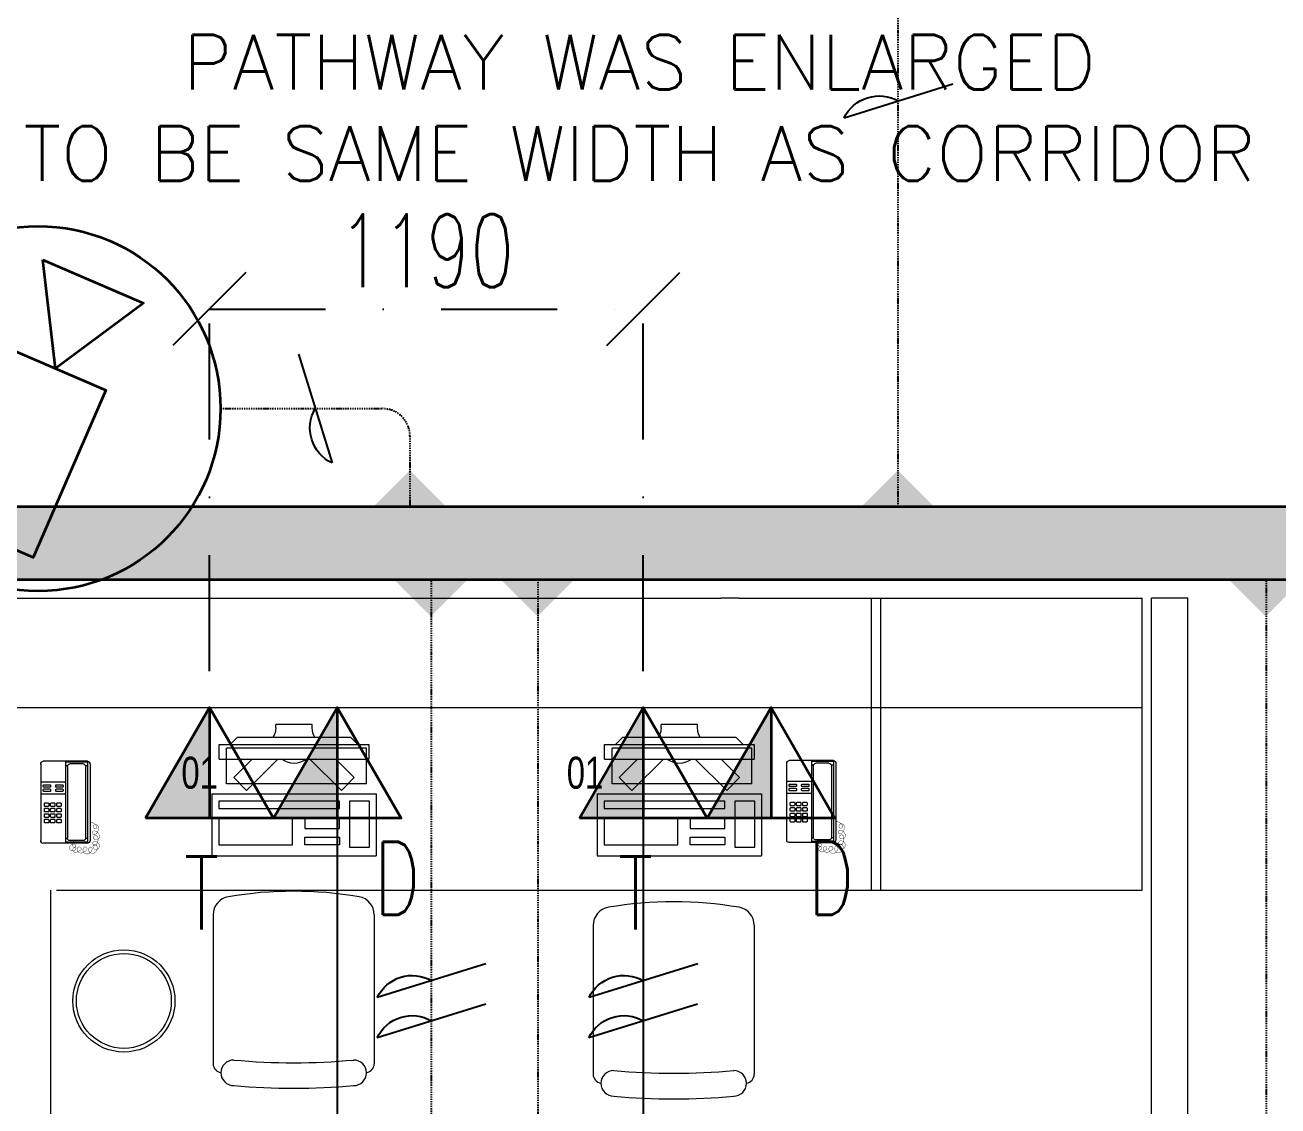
# Model space of a CAD drawing. Header units: inches. Extents: x -12418 to 57169, y -29325 to 19878.
# Drawn here: x 6012 to 9445, y -4139 to -1177 of the extents above; entities that cross this region are included whole.
import ezdxf

# ---------------------------------------------------------------- set-up
doc = ezdxf.new("R2010")
doc.units = ezdxf.units.IN
doc.header["$LTSCALE"] = 25
doc.header["$MEASUREMENT"] = 0
doc.linetypes.add('DASHDOT', pattern=[25.4, 12.7, -6.35, 0, -6.35])
doc.linetypes.add('HIDDEN', pattern=[9.525, 6.35, -3.175])
doc.layers.get('0').update_dxf_attribs({"color": 8})
doc.layers.get('Defpoints').update_dxf_attribs({"color": 8})
doc.layers.add('0 @ 50', color=8, linetype='Continuous')
doc.layers.add('T-WIRE', color=140, linetype='Continuous')
for name, color, linetype, lineweight in [('00-Ground Floor$0$72_EGR_BASE_TEXT', 252, 'Continuous', 5), ('00-Ground Floor$0$72_EGR_EQP_TAG', 142, 'Continuous', 5), ('00-Ground Floor$0$LOADING', 253, 'Continuous', 5), ('00-Ground Floor$0$Walls', 251, 'Continuous', 5), ('E-LITE-CLNG-CNDT', 6, 'DASHDOT', 35), ('T-CABL-TRAY', 60, 'Continuous', 35), ('T-DATA-CLNG-COND', 51, 'DASHDOT', 25), ('T-DATA-CLNG-COND @ 100', 51, 'DASHDOT', 25), ('T-DATA-DEVC-TYPE', 2, 'Continuous', 25), ('T-DATA-DIM', 251, 'DASHDOT', 25), ('T-DATA-DIM @ 100', 251, 'DASHDOT', 25), ('T-DATA-FLOR-COND', 40, 'HIDDEN', 25), ('T-DATA-WALL @ 100', 33, 'Continuous', 35), ('T-SERT-CLNG @ 100', 60, 'Continuous', 35)]:
    doc.layers.add(name, color=color, linetype=linetype, lineweight=lineweight)
doc.styles.add('00-Ground Floor$0$SIMPLEX', font='SIMPLEX.shx', dxfattribs={"height": 150})
doc.styles.add('00-Ground Floor$0$X3G_ENTITY_257CFD', font='swisscl.ttf', dxfattribs={"height": 200})
doc.styles.add('DC_Simplex', font='SIMPLEX.shx', dxfattribs={"width": 0.7})
doc.dimstyles.new('DevCad-MM', dxfattribs={"dimscale": 0.01, "dimtxt": 2, "dimasz": 2, "dimexe": 1, "dimexo": 1, "dimgap": 0.6, "dimtad": 1, "dimdec": 0, "dimrnd": 10, "dimzin": 1, "dimdsep": 46, "dimtxsty": 'DC_Simplex', "dimblk1": 'OBLIQUE', "dimblk2": 'OBLIQUE', "dimsah": 1, "dimcen": 3, "dimclrd": 256, "dimclre": 256, "dimclrt": 45, "dimadec": 0, "dimazin": 0, "dimtfac": 1, "dimtdec": 0, "dimtix": 1, "dimtmove": 2, "dimatfit": 2, "dimldrblk": 'OBLIQUE', "dimfxl": 1, "dimtolj": 1, "dimtzin": 0, "dimarcsym": 0})

# ---------------------------------------------------------------- blocks, each defined once
blk = doc.blocks.new('00-Ground Floor$0$DM20079-P')
at = {"color": 0}
for p, q in [((-0.0686, 0.217), (-0.0686, 0.008)), ((-0.0616, 0.225), (0.0594, 0.225)), ((-0.0616, 0.225), (-0.0616, 0)), ((-0.0616, 0.222), (-0.0016, 0.222)), ((-0.0616, 0.212), (-0.0565, 0.212)), ((-0.0566, 0.2105), (-0.0566, 0.0145)), ((-0.0496, 0.2175), (-0.0136, 0.2175)), ((-0.0068, 0.212), (-0.0016, 0.212)), ((-0.0066, 0.2105), (-0.0066, 0.0145)), ((-0.0016, 0.225), (-0.0016, 0)), ((0.0664, 0.217), (0.0664, 0.008)), ((-0.0016, 0.1675), (0.0664, 0.1675)), ((-0.0016, 0.135), (0.0664, 0.135)), ((-0.0616, 0.013), (-0.0565, 0.013)), ((-0.0616, 0.003), (-0.0016, 0.003)), ((-0.0594, 0), (0.0594, 0)), ((-0.0496, 0.0075), (-0.0136, 0.0075)), ((-0.0068, 0.013), (-0.0016, 0.013))]:
    blk.add_line(p, q, dxfattribs=at)
for points in [[(0.0074, 0.1605, 0.414214), (0.0054, 0.1585), (0.0054, 0.1555, 0.414214), (0.0074, 0.1535), (0.0234, 0.1535, 0.414214), (0.0254, 0.1555), (0.0254, 0.1585, 0.414214), (0.0234, 0.1605)], [(0.0234, 0.142, 0.414214), (0.0254, 0.144), (0.0254, 0.147, 0.414214), (0.0234, 0.149), (0.0074, 0.149, 0.414214), (0.0054, 0.147), (0.0054, 0.144, 0.414214), (0.0074, 0.142)], [(0.0574, 0.1535, 0.414214), (0.0594, 0.1555), (0.0594, 0.1585, 0.414214), (0.0574, 0.1605), (0.0414, 0.1605, 0.414214), (0.0394, 0.1585), (0.0394, 0.1555, 0.414214), (0.0414, 0.1535)], [(0.0574, 0.142, 0.414214), (0.0594, 0.144), (0.0594, 0.147, 0.414214), (0.0574, 0.149), (0.0414, 0.149, 0.414214), (0.0394, 0.147), (0.0394, 0.144, 0.414214), (0.0414, 0.142)], [(0.0104, 0.103, 0.414214), (0.0124, 0.101), (0.0204, 0.101, 0.414214), (0.0224, 0.103), (0.0224, 0.109, 0.414214), (0.0204, 0.111), (0.0124, 0.111, 0.414214), (0.0104, 0.109)], [(0.0274, 0.103, 0.414214), (0.0294, 0.101), (0.0374, 0.101, 0.414214), (0.0394, 0.103), (0.0394, 0.109, 0.414214), (0.0374, 0.111), (0.0294, 0.111, 0.414214), (0.0274, 0.109)], [(0.0444, 0.103, 0.414214), (0.0464, 0.101), (0.0544, 0.101, 0.414214), (0.0564, 0.103), (0.0564, 0.109, 0.414214), (0.0544, 0.111), (0.0464, 0.111, 0.414214), (0.0444, 0.109)], [(0.0104, 0.088, 0.414214), (0.0124, 0.086), (0.0204, 0.086, 0.414214), (0.0224, 0.088), (0.0224, 0.094, 0.414214), (0.0204, 0.096), (0.0124, 0.096, 0.414214), (0.0104, 0.094)], [(0.0104, 0.073, 0.414214), (0.0124, 0.071), (0.0204, 0.071, 0.414214), (0.0224, 0.073), (0.0224, 0.079, 0.414214), (0.0204, 0.081), (0.0124, 0.081, 0.414214), (0.0104, 0.079)], [(0.0274, 0.088, 0.414214), (0.0294, 0.086), (0.0374, 0.086, 0.414214), (0.0394, 0.088), (0.0394, 0.094, 0.414214), (0.0374, 0.096), (0.0294, 0.096, 0.414214), (0.0274, 0.094)], [(0.0274, 0.073, 0.414214), (0.0294, 0.071), (0.0374, 0.071, 0.414214), (0.0394, 0.073), (0.0394, 0.079, 0.414214), (0.0374, 0.081), (0.0294, 0.081, 0.414214), (0.0274, 0.079)], [(0.0444, 0.088, 0.414214), (0.0464, 0.086), (0.0544, 0.086, 0.414214), (0.0564, 0.088), (0.0564, 0.094, 0.414214), (0.0544, 0.096), (0.0464, 0.096, 0.414214), (0.0444, 0.094)], [(0.0444, 0.073, 0.414214), (0.0464, 0.071), (0.0544, 0.071, 0.414214), (0.0564, 0.073), (0.0564, 0.079, 0.414214), (0.0544, 0.081), (0.0464, 0.081, 0.414214), (0.0444, 0.079)], [(0.0104, 0.058, 0.414214), (0.0124, 0.056), (0.0204, 0.056, 0.414214), (0.0224, 0.058), (0.0224, 0.064, 0.414214), (0.0204, 0.066), (0.0124, 0.066, 0.414214), (0.0104, 0.064)], [(0.0274, 0.058, 0.414214), (0.0294, 0.056), (0.0374, 0.056, 0.414214), (0.0394, 0.058), (0.0394, 0.064, 0.414214), (0.0374, 0.066), (0.0294, 0.066, 0.414214), (0.0274, 0.064)], [(0.0444, 0.058, 0.414214), (0.0464, 0.056), (0.0544, 0.056, 0.414214), (0.0564, 0.058), (0.0564, 0.064, 0.414214), (0.0544, 0.066), (0.0464, 0.066, 0.414214), (0.0444, 0.064)]]:
    blk.add_lwpolyline(points, format="xyb", close=True, dxfattribs=at)
at = {"color": 0, "const_width": 0.001}
blk.add_lwpolyline([(-0.0686, 0.059, 0.184574), (-0.0861, 0.0478, 1.44364), (-0.0769, 0.0452, 0.837915), (-0.0907, 0.0465, 0.30536), (-0.0835, 0.0248, 1.584726), (-0.0815, 0.034, 0.253153), (-0.094, 0.0228, 0.874198), (-0.0776, 0.0142, 0.915253), (-0.0897, 0.0168, 0.223821), (-0.0874, -0.0011, 1.703343), (-0.0796, 0.005, 0.588962), (-0.0934, -0.0114, 0.717795), (-0.0769, -0.0108, 0.983104), (-0.0875, -0.0075, 0.326362), (-0.0815, -0.0259, 0.758716), (-0.0657, -0.0134, 0.906186), (-0.0743, -0.016, 0.189488), (-0.067, -0.0272, 0.7948), (-0.0506, -0.0127, 1.223996), (-0.0585, -0.0193, 0.072149), (-0.0473, -0.0259, 0.645886), (-0.0341, -0.0134, 1.366917), (-0.042, -0.0193, 0.078415), (-0.0315, -0.0246, 0.723006), (-0.0229, -0.0127, 1.105484), (-0.0289, -0.018, 0.327892), (-0.017, -0.0193, 0.446638), (-0.0144, -0.0068, 0.327263), (-0.0269, -0.0029, 1.240441), (-0.0229, -0.0094, 0.611307), (-0.0278, 0.0075)], format="xyb", dxfattribs=at)
at = {"color": 0}
for centre, radius, start, end in [((-0.0605, 0.217), 0.00813, 97.9633, 179.6649), ((-0.0496, 0.2105), 0.007, 90, 180), ((-0.0136, 0.2105), 0.007, 0, 90), ((0.0582, 0.217), 0.00813, 0.3351, 82.0367), ((-0.0605, 0.008), 0.00813, 180.3351, 277.9633), ((-0.0496, 0.0145), 0.007, 180, 270), ((-0.0136, 0.0145), 0.007, 270, 0), ((0.0582, 0.008), 0.00813, 277.9633, 359.6649)]:
    blk.add_arc(centre, radius, start, end, dxfattribs=at)
blk = doc.blocks.new('00-Ground Floor$0$GF21021-P')
for p, q in [((-0.2207, 0.4756), (-0.2207, 0.0675)), ((0.2205, 0.4756), (0.2205, 0.0675))]:
    blk.add_line(p, q)
for centre, radius, start, end in [((-0.1707, 0.4756), 0.05, 99.6329, 180), ((-0.0001, -0.5295), 1.0695, 80.3671, 99.6329), ((0.1705, 0.4756), 0.05, 0, 80.3671), ((-0.1643, 0.0425), 0.0351, 90, 270), ((0, 1.8467), 1.7767, 264.6946, 275.3053), ((0.1641, 0.0425), 0.0351, 270, 90), ((-0.1957, 0.0675), 0.025, 180, 261.4721), ((0.1955, 0.0675), 0.025, 278.5279, 0), ((0, 1.8314), 1.8314, 264.8532, 275.147)]:
    blk.add_arc(centre, radius, start, end)
blk = doc.blocks.new('00-Ground Floor$0$ITCWLS1-P')
at = {"layer": '00-Ground Floor$0$LOADING'}
for p, q in [((-0.17, 0.45), (-0.17, 0)), ((-0.17, 0.45), (0, 0.45)), ((0, 0.45), (0, 0)), ((-0.2651, 0.43, 0), (-0.3051, 0.43, 0)), ((-0.3051, 0.43, 0), (-0.3051, 0.02, 0)), ((-0.2651, 0.43, 0), (-0.2651, 0.02, 0)), ((-0.1496, 0.4305), (-0.1291, 0.4305)), ((-0.1291, 0.4305), (-0.1291, 0.4089)), ((-0.3251, 0.38, 0), (-0.3051, 0.4, 0)), ((-0.3251, 0.38, 0), (-0.3251, 0.07, 0)), ((-0.197, 0.4094), (-0.295, 0.4094)), ((-0.295, 0.0264), (-0.295, 0.4094)), ((-0.197, 0.0264), (-0.197, 0.4094)), ((-0.3503, 0.275), (-0.3596, 0.275)), ((-0.3596, 0.175), (-0.3596, 0.275)), ((-0.3503, 0.175), (-0.3596, 0.175)), ((-0.3251, 0.07, 0), (-0.3051, 0.05, 0)), ((-0.3051, 0.02, 0), (-0.2651, 0.02, 0)), ((-0.197, 0.0264), (-0.295, 0.0264)), ((-0.17, 0), (0, 0))]:
    blk.add_line(p, q, dxfattribs=at)
at = {"layer": '00-Ground Floor$0$LOADING', "extrusion": (2.48281e-10, 3.18408e-10, -1)}
for p, q in [((-0.2651, 0.3395), (-0.2144, 0.3902)), ((-0.1791, 0.3548), (-0.2144, 0.3902)), ((-0.2651, 0.2688), (-0.1791, 0.3548))]:
    blk.add_line(p, q, dxfattribs=at)
at = {"layer": '00-Ground Floor$0$LOADING', "extrusion": (2.48281e-10, -3.18408e-10, -1)}
for p, q in [((-0.2651, 0.1812), (-0.1791, 0.0952)), ((-0.2651, 0.1105), (-0.2144, 0.0598)), ((-0.1791, 0.0952), (-0.2144, 0.0598))]:
    blk.add_line(p, q, dxfattribs=at)
at = {"layer": '00-Ground Floor$0$LOADING'}
for points in [[(-0.1291, 0.4089), (-0.1291, 0.1), (-0.1496, 0.1), (-0.1496, 0.4305)], [(-0.1496, 0.1), (-0.1496, 0.1), (-0.1496, 0.1), (-0.1496, 0.1), (-0.1496, 0.1), (-0.1496, 0.1), (-0.1496, 0.1), (-0.1496, 0.1), (-0.1496, 0.1)], [(-0.1496, 0.1), (-0.1496, 0.1), (-0.1496, 0.1), (-0.1496, 0.1), (-0.1496, 0.1), (-0.1496, 0.1), (-0.1496, 0.1), (-0.1496, 0.1), (-0.1496, 0.1), (-0.1496, 0.1), (-0.1496, 0.1), (-0.1496, 0.1), (-0.1496, 0.1), (-0.1496, 0.1), (-0.1496, 0.1), (-0.1496, 0.1), (-0.1496, 0.1), (-0.1496, 0.1)], [(-0.1496, 0.1), (-0.1496, 0.1), (-0.1496, 0.1), (-0.1496, 0.1), (-0.1496, 0.1), (-0.1496, 0.1), (-0.1496, 0.1), (-0.1496, 0.1), (-0.1496, 0.1), (-0.1496, 0.1)], [(-0.1496, 0.1), (-0.1496, 0.1), (-0.1496, 0.1), (-0.1496, 0.1), (-0.1496, 0.1), (-0.1496, 0.1), (-0.1496, 0.1)], [(-0.1496, 0.1), (-0.1496, 0.1), (-0.1496, 0.1), (-0.1496, 0.1), (-0.1496, 0.1), (-0.1496, 0.1), (-0.1496, 0.1), (-0.1496, 0.1), (-0.1496, 0.1), (-0.1496, 0.1)], [(-0.1496, 0.1), (-0.1496, 0.1), (-0.1496, 0.1), (-0.1496, 0.1), (-0.1496, 0.1), (-0.1496, 0.1), (-0.1496, 0.1), (-0.1496, 0.1), (-0.1496, 0.1), (-0.1496, 0.1), (-0.1496, 0.1), (-0.1496, 0.1), (-0.1496, 0.1), (-0.1496, 0.1), (-0.1496, 0.1)], [(-0.1496, 0.1), (-0.1496, 0.1), (-0.1496, 0.1), (-0.1496, 0.1), (-0.1496, 0.1), (-0.1496, 0.1), (-0.1496, 0.1), (-0.1496, 0.1), (-0.1496, 0.1), (-0.1496, 0.1)], [(-0.1496, 0.1), (-0.1496, 0.1), (-0.1496, 0.1), (-0.1496, 0.1), (-0.1496, 0.1), (-0.1496, 0.1), (-0.1496, 0.1), (-0.1496, 0.1), (-0.1496, 0.1), (-0.1496, 0.1)], [(-0.1496, 0.1), (-0.1496, 0.1), (-0.1496, 0.1), (-0.1496, 0.1), (-0.1496, 0.1), (-0.1496, 0.1), (-0.1496, 0.1), (-0.1496, 0.1), (-0.1496, 0.1), (-0.1496, 0.1), (-0.1496, 0.1), (-0.1496, 0.1), (-0.1496, 0.1), (-0.1496, 0.1), (-0.1496, 0.1), (-0.1496, 0.1), (-0.1496, 0.1), (-0.1496, 0.1), (-0.1496, 0.1), (-0.1496, 0.1), (-0.1496, 0.1), (-0.1496, 0.1), (-0.1496, 0.1), (-0.1496, 0.1), (-0.1496, 0.1), (-0.1496, 0.1), (-0.1496, 0.1), (-0.1496, 0.1), (-0.1496, 0.1), (-0.1496, 0.1), (-0.1496, 0.1), (-0.1496, 0.1), (-0.1496, 0.1), (-0.1496, 0.1), (-0.1496, 0.1), (-0.1496, 0.1), (-0.1496, 0.1), (-0.1496, 0.1), (-0.1496, 0.1), (-0.1496, 0.1), (-0.1496, 0.1), (-0.1496, 0.1), (-0.1496, 0.1), (-0.1496, 0.1), (-0.1496, 0.1), (-0.1496, 0.1), (-0.1496, 0.1), (-0.1496, 0.1), (-0.1496, 0.1), (-0.1496, 0.1), (-0.1496, 0.1), (-0.1496, 0.1), (-0.1496, 0.1), (-0.1496, 0.1)], [(-0.1496, 0.1), (-0.1496, 0.1), (-0.1496, 0.1), (-0.1496, 0.1), (-0.1496, 0.1), (-0.1496, 0.1), (-0.1496, 0.1), (-0.1496, 0.1), (-0.1496, 0.1), (-0.1496, 0.1), (-0.1496, 0.1), (-0.1496, 0.1), (-0.1496, 0.1), (-0.1496, 0.1), (-0.1496, 0.1), (-0.1496, 0.1), (-0.1496, 0.1), (-0.1496, 0.1), (-0.1496, 0.1), (-0.1496, 0.1), (-0.1496, 0.1), (-0.1496, 0.1), (-0.1496, 0.1), (-0.1496, 0.1), (-0.1496, 0.1), (-0.1496, 0.1), (-0.1496, 0.1), (-0.1496, 0.1), (-0.1496, 0.1), (-0.1496, 0.1), (-0.1496, 0.1), (-0.1496, 0.1), (-0.1496, 0.1), (-0.1496, 0.1), (-0.1496, 0.1), (-0.1496, 0.1), (-0.1496, 0.1), (-0.1496, 0.1), (-0.1496, 0.1), (-0.1496, 0.1), (-0.1496, 0.1), (-0.1496, 0.1), (-0.1496, 0.1), (-0.1496, 0.1), (-0.1496, 0.1), (-0.1496, 0.1), (-0.1496, 0.1), (-0.1496, 0.1), (-0.1496, 0.1), (-0.1496, 0.1), (-0.1496, 0.1), (-0.1496, 0.1), (-0.1496, 0.1), (-0.1496, 0.1), (-0.1496, 0.1), (-0.1496, 0.1), (-0.1496, 0.1), (-0.1496, 0.1), (-0.1496, 0.1), (-0.1496, 0.1), (-0.1496, 0.1), (-0.1496, 0.1), (-0.1496, 0.1), (-0.1496, 0.1), (-0.1496, 0.1), (-0.1496, 0.1), (-0.1496, 0.1), (-0.1496, 0.1), (-0.1496, 0.1), (-0.1496, 0.1), (-0.1496, 0.1), (-0.1496, 0.1), (-0.1496, 0.1), (-0.1496, 0.1), (-0.1496, 0.1), (-0.1496, 0.1), (-0.1496, 0.1), (-0.1496, 0.1), (-0.1496, 0.1), (-0.1496, 0.1), (-0.1496, 0.1), (-0.1496, 0.1), (-0.1496, 0.1), (-0.1496, 0.1), (-0.1496, 0.1), (-0.1496, 0.1), (-0.1496, 0.1), (-0.1496, 0.1), (-0.1496, 0.1)], [(-0.1496, 0.1), (-0.1496, 0.1), (-0.1496, 0.1), (-0.1496, 0.1), (-0.1496, 0.1), (-0.1496, 0.1), (-0.1496, 0.1), (-0.1496, 0.1), (-0.1496, 0.1), (-0.1496, 0.1), (-0.1496, 0.1), (-0.1496, 0.1)], [(-0.1496, 0.1), (-0.1496, 0.1), (-0.1496, 0.1), (-0.1496, 0.1), (-0.1496, 0.1), (-0.1496, 0.1), (-0.1496, 0.1)], [(-0.1496, 0.1), (-0.1496, 0.1), (-0.1496, 0.1), (-0.1496, 0.1), (-0.1496, 0.1), (-0.1496, 0.1), (-0.1496, 0.1), (-0.1496, 0.1), (-0.1496, 0.1), (-0.1496, 0.1), (-0.1496, 0.1), (-0.1496, 0.1), (-0.1496, 0.1), (-0.1496, 0.1), (-0.1496, 0.1), (-0.1496, 0.1), (-0.1496, 0.1)], [(-0.1496, 0.1), (-0.1496, 0.1), (-0.1496, 0.1), (-0.1496, 0.1), (-0.1496, 0.1), (-0.1496, 0.1), (-0.1496, 0.1), (-0.1496, 0.1), (-0.1496, 0.1), (-0.1496, 0.1), (-0.1496, 0.1), (-0.1496, 0.1), (-0.1496, 0.1), (-0.1496, 0.1), (-0.1496, 0.1), (-0.1496, 0.1), (-0.1496, 0.1), (-0.1496, 0.1), (-0.1496, 0.1), (-0.1496, 0.1), (-0.1496, 0.1), (-0.1496, 0.1), (-0.1496, 0.1), (-0.1496, 0.1), (-0.1496, 0.1), (-0.1496, 0.1), (-0.1496, 0.1), (-0.1496, 0.1), (-0.1496, 0.1), (-0.1496, 0.1), (-0.1496, 0.1), (-0.1496, 0.1), (-0.1496, 0.1), (-0.1496, 0.1), (-0.1496, 0.1), (-0.1496, 0.1), (-0.1496, 0.1), (-0.1496, 0.1), (-0.1496, 0.1), (-0.1496, 0.1), (-0.1496, 0.1), (-0.1496, 0.1), (-0.1496, 0.1), (-0.1496, 0.1), (-0.1496, 0.1), (-0.1496, 0.1), (-0.1496, 0.1), (-0.1496, 0.1), (-0.1496, 0.1), (-0.1496, 0.1), (-0.1496, 0.1), (-0.1496, 0.1), (-0.1496, 0.1), (-0.1496, 0.1), (-0.1496, 0.1), (-0.1496, 0.1), (-0.1496, 0.1), (-0.1496, 0.1), (-0.1496, 0.1), (-0.1496, 0.1), (-0.1496, 0.1), (-0.1496, 0.1), (-0.1496, 0.1), (-0.1496, 0.1), (-0.1496, 0.1), (-0.1496, 0.1), (-0.1496, 0.1), (-0.1496, 0.1), (-0.1496, 0.1), (-0.1496, 0.1), (-0.1496, 0.1), (-0.1496, 0.1), (-0.1496, 0.1), (-0.1496, 0.1), (-0.1496, 0.1), (-0.1496, 0.1), (-0.1496, 0.1), (-0.1496, 0.1), (-0.1496, 0.1), (-0.1496, 0.1), (-0.1496, 0.1), (-0.1496, 0.1), (-0.1496, 0.1), (-0.1496, 0.1), (-0.1496, 0.1), (-0.1496, 0.1), (-0.1496, 0.1), (-0.1496, 0.1), (-0.1496, 0.1), (-0.1496, 0.1), (-0.1496, 0.1), (-0.1496, 0.1), (-0.1496, 0.1), (-0.1496, 0.1), (-0.1496, 0.1), (-0.1496, 0.1), (-0.1496, 0.1), (-0.1496, 0.1), (-0.1496, 0.1), (-0.1496, 0.1), (-0.1496, 0.1), (-0.1496, 0.1), (-0.1496, 0.1), (-0.1496, 0.1), (-0.1496, 0.1), (-0.1496, 0.1), (-0.1496, 0.1), (-0.1496, 0.1), (-0.1496, 0.1), (-0.1496, 0.1), (-0.1496, 0.1)], [(-0.1496, 0.1), (-0.1496, 0.1), (-0.1496, 0.1), (-0.1496, 0.1), (-0.1496, 0.1), (-0.1496, 0.1), (-0.1496, 0.1), (-0.1496, 0.1)]]:
    blk.add_lwpolyline(points, dxfattribs=at)
for points in [[(-0.1019, 0.4305), (-0.0304, 0.4305), (-0.0304, 0.2294), (-0.1019, 0.2294)], [(-0.1019, 0.1954), (-0.0747, 0.1954), (-0.0747, 0.1), (-0.1019, 0.1)], [(-0.0304, 0.1954), (-0.0508, 0.1954), (-0.0508, 0.1), (-0.0304, 0.1)], [(-0.1496, 0.1), (-0.1496, 0.1), (-0.1496, 0.1), (-0.1496, 0.1), (-0.1496, 0.1), (-0.1496, 0.1), (-0.1496, 0.1), (-0.1496, 0.1), (-0.1496, 0.1), (-0.1496, 0.1), (-0.1496, 0.1), (-0.1496, 0.1), (-0.1496, 0.1), (-0.1496, 0.1), (-0.1496, 0.1), (-0.1496, 0.1), (-0.1496, 0.1), (-0.1496, 0.1), (-0.1496, 0.1), (-0.1496, 0.1), (-0.1496, 0.1), (-0.1496, 0.1), (-0.1496, 0.1), (-0.1496, 0.1), (-0.1496, 0.1), (-0.1496, 0.1), (-0.1496, 0.1), (-0.1496, 0.1), (-0.1496, 0.1), (-0.1496, 0.1), (-0.1496, 0.1), (-0.1496, 0.1), (-0.1496, 0.1), (-0.1496, 0.1), (-0.1496, 0.1), (-0.1496, 0.1), (-0.1496, 0.1), (-0.1496, 0.1), (-0.1496, 0.1), (-0.1496, 0.1), (-0.1496, 0.1), (-0.1496, 0.1), (-0.1496, 0.1), (-0.1496, 0.1), (-0.1496, 0.1), (-0.1496, 0.1), (-0.1496, 0.1), (-0.1496, 0.1), (-0.1496, 0.1), (-0.1496, 0.1), (-0.1496, 0.1), (-0.1496, 0.1), (-0.1496, 0.1), (-0.1496, 0.1), (-0.1496, 0.1), (-0.1496, 0.1), (-0.1496, 0.1), (-0.1496, 0.1), (-0.1496, 0.1), (-0.1496, 0.1), (-0.1496, 0.1), (-0.1496, 0.1), (-0.1496, 0.1), (-0.1496, 0.1), (-0.1496, 0.1), (-0.1496, 0.1), (-0.1496, 0.1), (-0.1496, 0.1), (-0.1496, 0.1), (-0.1496, 0.1), (-0.1496, 0.1), (-0.1496, 0.1), (-0.1496, 0.1), (-0.1496, 0.1), (-0.1496, 0.1), (-0.1496, 0.1), (-0.1496, 0.1), (-0.1496, 0.1), (-0.1496, 0.1), (-0.1496, 0.1), (-0.1496, 0.1), (-0.1496, 0.1), (-0.1496, 0.1), (-0.1496, 0.1), (-0.1496, 0.1), (-0.1496, 0.1), (-0.1496, 0.1), (-0.1496, 0.1), (-0.1496, 0.1), (-0.1496, 0.1), (-0.1496, 0.1), (-0.1496, 0.1), (-0.1496, 0.1), (-0.1496, 0.1), (-0.1496, 0.1), (-0.1496, 0.1), (-0.1496, 0.1), (-0.1496, 0.1), (-0.1496, 0.1), (-0.1496, 0.1), (-0.1496, 0.1), (-0.1496, 0.1), (-0.1496, 0.1), (-0.1496, 0.1), (-0.1496, 0.1), (-0.1496, 0.1), (-0.1496, 0.1), (-0.1496, 0.1), (-0.1496, 0.1), (-0.1496, 0.1), (-0.1496, 0.1), (-0.1496, 0.1), (-0.1496, 0.1), (-0.1496, 0.1), (-0.1496, 0.1), (-0.1496, 0.1), (-0.1496, 0.1), (-0.1496, 0.1), (-0.1496, 0.1), (-0.1496, 0.1), (-0.1496, 0.1), (-0.1496, 0.1), (-0.1496, 0.1), (-0.1496, 0.1), (-0.1496, 0.1), (-0.1496, 0.1), (-0.1496, 0.1), (-0.1496, 0.1), (-0.1496, 0.1), (-0.1496, 0.1), (-0.1496, 0.1), (-0.1496, 0.1), (-0.1496, 0.1), (-0.1496, 0.1), (-0.1496, 0.1), (-0.1496, 0.1), (-0.1496, 0.1), (-0.1496, 0.1), (-0.1496, 0.1), (-0.1496, 0.1), (-0.1496, 0.1), (-0.1496, 0.1), (-0.1496, 0.1), (-0.1496, 0.1), (-0.1496, 0.1), (-0.1496, 0.1), (-0.1496, 0.1), (-0.1496, 0.1), (-0.1496, 0.1), (-0.1496, 0.1), (-0.1496, 0.1), (-0.1496, 0.1), (-0.1496, 0.1), (-0.1496, 0.1), (-0.1496, 0.1), (-0.1496, 0.1), (-0.1496, 0.1), (-0.1496, 0.1), (-0.1496, 0.1), (-0.1496, 0.1), (-0.1496, 0.1), (-0.1496, 0.1), (-0.1496, 0.1), (-0.1496, 0.1), (-0.1496, 0.1), (-0.1496, 0.1), (-0.1496, 0.1), (-0.1496, 0.1), (-0.1496, 0.1), (-0.1496, 0.1), (-0.1496, 0.1), (-0.1496, 0.1), (-0.1496, 0.1), (-0.1496, 0.1), (-0.1496, 0.1), (-0.1496, 0.1), (-0.1496, 0.1), (-0.1496, 0.1), (-0.1496, 0.1), (-0.1496, 0.1), (-0.1496, 0.1), (-0.1496, 0.1), (-0.1496, 0.1), (-0.1496, 0.1), (-0.1496, 0.1), (-0.1496, 0.1), (-0.1496, 0.1), (-0.1496, 0.1), (-0.1496, 0.1), (-0.1496, 0.1), (-0.1496, 0.1), (-0.1496, 0.1), (-0.1496, 0.1), (-0.1496, 0.1), (-0.1496, 0.1), (-0.1496, 0.1), (-0.1496, 0.1), (-0.1496, 0.1), (-0.1496, 0.1), (-0.1496, 0.1), (-0.1496, 0.1), (-0.1496, 0.1), (-0.1496, 0.1), (-0.1496, 0.1), (-0.1496, 0.1), (-0.1496, 0.1), (-0.1496, 0.1), (-0.1496, 0.1), (-0.1496, 0.1), (-0.1496, 0.1), (-0.1496, 0.1), (-0.1496, 0.1), (-0.1496, 0.1), (-0.1496, 0.1), (-0.1496, 0.1), (-0.1496, 0.1), (-0.1496, 0.1), (-0.1496, 0.1), (-0.1496, 0.1), (-0.1496, 0.1), (-0.1496, 0.1), (-0.1496, 0.1), (-0.1496, 0.1), (-0.1496, 0.1), (-0.1496, 0.1), (-0.1496, 0.1), (-0.1496, 0.1), (-0.1496, 0.1), (-0.1496, 0.1), (-0.1496, 0.1), (-0.1496, 0.1), (-0.1496, 0.1), (-0.1496, 0.1), (-0.1496, 0.1), (-0.1496, 0.1), (-0.1496, 0.1), (-0.1496, 0.1), (-0.1496, 0.1), (-0.1496, 0.1), (-0.1496, 0.1), (-0.1496, 0.1), (-0.1496, 0.1), (-0.1496, 0.1), (-0.1496, 0.1), (-0.1496, 0.1), (-0.1496, 0.1), (-0.1496, 0.1), (-0.1496, 0.1), (-0.1496, 0.1), (-0.1496, 0.1), (-0.1496, 0.1), (-0.1496, 0.1), (-0.1496, 0.1), (-0.1496, 0.1), (-0.1496, 0.1), (-0.1496, 0.1), (-0.1496, 0.1), (-0.1496, 0.1), (-0.1496, 0.1), (-0.1496, 0.1), (-0.1496, 0.1), (-0.1496, 0.1), (-0.1496, 0.1), (-0.1496, 0.1), (-0.1496, 0.1), (-0.1496, 0.1), (-0.1496, 0.1), (-0.1496, 0.1), (-0.1496, 0.1), (-0.1496, 0.1), (-0.1496, 0.1), (-0.1496, 0.1), (-0.1496, 0.1), (-0.1496, 0.1), (-0.1496, 0.1), (-0.1496, 0.1), (-0.1496, 0.1)], [(-0.1496, 0.1), (-0.1496, 0.1), (-0.1496, 0.1), (-0.1496, 0.1), (-0.1496, 0.1), (-0.1496, 0.1), (-0.1496, 0.1), (-0.1496, 0.1), (-0.1496, 0.1), (-0.1496, 0.1), (-0.1496, 0.1), (-0.1496, 0.1), (-0.1496, 0.1), (-0.1496, 0.1), (-0.1496, 0.1), (-0.1496, 0.1), (-0.1496, 0.1), (-0.1496, 0.1), (-0.1496, 0.1), (-0.1496, 0.1), (-0.1496, 0.1), (-0.1496, 0.1), (-0.1496, 0.1), (-0.1496, 0.1), (-0.1496, 0.1), (-0.1496, 0.1), (-0.1496, 0.1), (-0.1496, 0.1), (-0.1496, 0.1), (-0.1496, 0.1), (-0.1496, 0.1), (-0.1496, 0.1), (-0.1496, 0.1), (-0.1496, 0.1), (-0.1496, 0.1), (-0.1496, 0.1), (-0.1496, 0.1), (-0.1496, 0.1), (-0.1496, 0.1), (-0.1496, 0.1), (-0.1496, 0.1), (-0.1496, 0.1), (-0.1496, 0.1), (-0.1496, 0.1), (-0.1496, 0.1), (-0.1496, 0.1), (-0.1496, 0.1), (-0.1496, 0.1), (-0.1496, 0.1), (-0.1496, 0.1), (-0.1496, 0.1), (-0.1496, 0.1), (-0.1496, 0.1), (-0.1496, 0.1), (-0.1496, 0.1), (-0.1496, 0.1), (-0.1496, 0.1), (-0.1496, 0.1), (-0.1496, 0.1), (-0.1496, 0.1), (-0.1496, 0.1), (-0.1496, 0.1), (-0.1496, 0.1), (-0.1496, 0.1), (-0.1496, 0.1), (-0.1496, 0.1), (-0.1496, 0.1), (-0.1496, 0.1), (-0.1496, 0.1), (-0.1496, 0.1), (-0.1496, 0.1), (-0.1496, 0.1), (-0.1496, 0.1), (-0.1496, 0.1), (-0.1496, 0.1), (-0.1496, 0.1), (-0.1496, 0.1), (-0.1496, 0.1), (-0.1496, 0.1), (-0.1496, 0.1), (-0.1496, 0.1), (-0.1496, 0.1), (-0.1496, 0.1), (-0.1496, 0.1), (-0.1496, 0.1), (-0.1496, 0.1), (-0.1496, 0.1), (-0.1496, 0.1), (-0.1496, 0.1), (-0.1496, 0.1), (-0.1496, 0.1), (-0.1496, 0.1), (-0.1496, 0.1), (-0.1496, 0.1), (-0.1496, 0.1), (-0.1496, 0.1), (-0.1496, 0.1), (-0.1496, 0.1), (-0.1496, 0.1), (-0.1496, 0.1), (-0.1496, 0.1), (-0.1496, 0.1), (-0.1496, 0.1), (-0.1496, 0.1), (-0.1496, 0.1), (-0.1496, 0.1), (-0.1496, 0.1), (-0.1496, 0.1), (-0.1496, 0.1), (-0.1496, 0.1), (-0.1496, 0.1), (-0.1496, 0.1), (-0.1496, 0.1), (-0.1496, 0.1), (-0.1496, 0.1), (-0.1496, 0.1), (-0.1496, 0.1), (-0.1496, 0.1), (-0.1496, 0.1), (-0.1496, 0.1), (-0.1496, 0.1), (-0.1496, 0.1), (-0.1496, 0.1), (-0.1496, 0.1), (-0.1496, 0.1), (-0.1496, 0.1), (-0.1496, 0.1), (-0.1496, 0.1), (-0.1496, 0.1), (-0.1496, 0.1), (-0.1496, 0.1), (-0.1496, 0.1), (-0.1496, 0.1), (-0.1496, 0.1), (-0.1496, 0.1), (-0.1496, 0.1), (-0.1496, 0.1), (-0.1496, 0.1), (-0.1496, 0.1), (-0.1496, 0.1), (-0.1496, 0.1), (-0.1496, 0.1), (-0.1496, 0.1), (-0.1496, 0.1), (-0.1496, 0.1), (-0.1496, 0.1), (-0.1496, 0.1), (-0.1496, 0.1), (-0.1496, 0.1), (-0.1496, 0.1), (-0.1496, 0.1), (-0.1496, 0.1), (-0.1496, 0.1), (-0.1496, 0.1), (-0.1496, 0.1), (-0.1496, 0.1), (-0.1496, 0.1), (-0.1496, 0.1), (-0.1496, 0.1), (-0.1496, 0.1), (-0.1496, 0.1), (-0.1496, 0.1), (-0.1496, 0.1), (-0.1496, 0.1), (-0.1496, 0.1), (-0.1496, 0.1), (-0.1496, 0.1), (-0.1496, 0.1), (-0.1496, 0.1), (-0.1496, 0.1), (-0.1496, 0.1), (-0.1496, 0.1), (-0.1496, 0.1), (-0.1496, 0.1), (-0.1496, 0.1), (-0.1496, 0.1), (-0.1496, 0.1), (-0.1496, 0.1), (-0.1496, 0.1), (-0.1496, 0.1), (-0.1496, 0.1), (-0.1496, 0.1), (-0.1496, 0.1), (-0.1496, 0.1), (-0.1496, 0.1), (-0.1496, 0.1), (-0.1496, 0.1), (-0.1496, 0.1), (-0.1496, 0.1), (-0.1496, 0.1), (-0.1496, 0.1), (-0.1496, 0.1), (-0.1496, 0.1), (-0.1496, 0.1), (-0.1496, 0.1), (-0.1496, 0.1), (-0.1496, 0.1), (-0.1496, 0.1), (-0.1496, 0.1), (-0.1496, 0.1), (-0.1496, 0.1), (-0.1496, 0.1), (-0.1496, 0.1), (-0.1496, 0.1), (-0.1496, 0.1), (-0.1496, 0.1), (-0.1496, 0.1), (-0.1496, 0.1), (-0.1496, 0.1), (-0.1496, 0.1), (-0.1496, 0.1), (-0.1496, 0.1), (-0.1496, 0.1), (-0.1496, 0.1)], [(-0.1496, 0.1), (-0.1496, 0.1), (-0.1496, 0.1), (-0.1496, 0.1), (-0.1496, 0.1), (-0.1496, 0.1), (-0.1496, 0.1), (-0.1496, 0.1), (-0.1496, 0.1), (-0.1496, 0.1), (-0.1496, 0.1), (-0.1496, 0.1), (-0.1496, 0.1), (-0.1496, 0.1), (-0.1496, 0.1), (-0.1496, 0.1), (-0.1496, 0.1), (-0.1496, 0.1), (-0.1496, 0.1), (-0.1496, 0.1), (-0.1496, 0.1), (-0.1496, 0.1), (-0.1496, 0.1), (-0.1496, 0.1), (-0.1496, 0.1), (-0.1496, 0.1), (-0.1496, 0.1), (-0.1496, 0.1), (-0.1496, 0.1), (-0.1496, 0.1), (-0.1496, 0.1), (-0.1496, 0.1), (-0.1496, 0.1), (-0.1496, 0.1), (-0.1496, 0.1), (-0.1496, 0.1), (-0.1496, 0.1), (-0.1496, 0.1), (-0.1496, 0.1), (-0.1496, 0.1), (-0.1496, 0.1), (-0.1496, 0.1), (-0.1496, 0.1), (-0.1496, 0.1), (-0.1496, 0.1), (-0.1496, 0.1), (-0.1496, 0.1), (-0.1496, 0.1), (-0.1496, 0.1), (-0.1496, 0.1), (-0.1496, 0.1), (-0.1496, 0.1), (-0.1496, 0.1), (-0.1496, 0.1), (-0.1496, 0.1), (-0.1496, 0.1), (-0.1496, 0.1), (-0.1496, 0.1), (-0.1496, 0.1), (-0.1496, 0.1), (-0.1496, 0.1), (-0.1496, 0.1), (-0.1496, 0.1), (-0.1496, 0.1), (-0.1496, 0.1), (-0.1496, 0.1), (-0.1496, 0.1), (-0.1496, 0.1), (-0.1496, 0.1), (-0.1496, 0.1), (-0.1496, 0.1), (-0.1496, 0.1), (-0.1496, 0.1), (-0.1496, 0.1), (-0.1496, 0.1), (-0.1496, 0.1), (-0.1496, 0.1), (-0.1496, 0.1), (-0.1496, 0.1), (-0.1496, 0.1), (-0.1496, 0.1), (-0.1496, 0.1), (-0.1496, 0.1), (-0.1496, 0.1), (-0.1496, 0.1), (-0.1496, 0.1), (-0.1496, 0.1), (-0.1496, 0.1), (-0.1496, 0.1), (-0.1496, 0.1), (-0.1496, 0.1), (-0.1496, 0.1), (-0.1496, 0.1), (-0.1496, 0.1), (-0.1496, 0.1), (-0.1496, 0.1), (-0.1496, 0.1), (-0.1496, 0.1), (-0.1496, 0.1), (-0.1496, 0.1), (-0.1496, 0.1), (-0.1496, 0.1), (-0.1496, 0.1), (-0.1496, 0.1), (-0.1496, 0.1), (-0.1496, 0.1), (-0.1496, 0.1), (-0.1496, 0.1), (-0.1496, 0.1), (-0.1496, 0.1), (-0.1496, 0.1), (-0.1496, 0.1), (-0.1496, 0.1), (-0.1496, 0.1), (-0.1496, 0.1), (-0.1496, 0.1), (-0.1496, 0.1), (-0.1496, 0.1), (-0.1496, 0.1), (-0.1496, 0.1), (-0.1496, 0.1), (-0.1496, 0.1), (-0.1496, 0.1), (-0.1496, 0.1), (-0.1496, 0.1), (-0.1496, 0.1), (-0.1496, 0.1), (-0.1496, 0.1), (-0.1496, 0.1), (-0.1496, 0.1), (-0.1496, 0.1), (-0.1496, 0.1), (-0.1496, 0.1), (-0.1496, 0.1), (-0.1496, 0.1), (-0.1496, 0.1), (-0.1496, 0.1), (-0.1496, 0.1), (-0.1496, 0.1), (-0.1496, 0.1), (-0.1496, 0.1), (-0.1496, 0.1), (-0.1496, 0.1), (-0.1496, 0.1), (-0.1496, 0.1), (-0.1496, 0.1), (-0.1496, 0.1), (-0.1496, 0.1), (-0.1496, 0.1), (-0.1496, 0.1), (-0.1496, 0.1), (-0.1496, 0.1), (-0.1496, 0.1), (-0.1496, 0.1), (-0.1496, 0.1), (-0.1496, 0.1), (-0.1496, 0.1), (-0.1496, 0.1), (-0.1496, 0.1), (-0.1496, 0.1), (-0.1496, 0.1), (-0.1496, 0.1), (-0.1496, 0.1), (-0.1496, 0.1), (-0.1496, 0.1), (-0.1496, 0.1), (-0.1496, 0.1), (-0.1496, 0.1), (-0.1496, 0.1), (-0.1496, 0.1), (-0.1496, 0.1), (-0.1496, 0.1), (-0.1496, 0.1), (-0.1496, 0.1), (-0.1496, 0.1), (-0.1496, 0.1), (-0.1496, 0.1), (-0.1496, 0.1), (-0.1496, 0.1), (-0.1496, 0.1), (-0.1496, 0.1), (-0.1496, 0.1), (-0.1496, 0.1), (-0.1496, 0.1), (-0.1496, 0.1), (-0.1496, 0.1), (-0.1496, 0.1), (-0.1496, 0.1), (-0.1496, 0.1), (-0.1496, 0.1), (-0.1496, 0.1), (-0.1496, 0.1), (-0.1496, 0.1), (-0.1496, 0.1), (-0.1496, 0.1), (-0.1496, 0.1), (-0.1496, 0.1), (-0.1496, 0.1), (-0.1496, 0.1), (-0.1496, 0.1), (-0.1496, 0.1), (-0.1496, 0.1), (-0.1496, 0.1), (-0.1496, 0.1), (-0.1496, 0.1), (-0.1496, 0.1), (-0.1496, 0.1), (-0.1496, 0.1), (-0.1496, 0.1), (-0.1496, 0.1), (-0.1496, 0.1), (-0.1496, 0.1), (-0.1496, 0.1), (-0.1496, 0.1), (-0.1496, 0.1), (-0.1496, 0.1), (-0.1496, 0.1), (-0.1496, 0.1), (-0.1496, 0.1)], [(-0.1496, 0.0727), (-0.0236, 0.0727), (-0.0236, 0.0182), (-0.1496, 0.0182)]]:
    blk.add_lwpolyline(points, close=True, dxfattribs=at)
for centre, radius, start, end in [((-0.3503, 0.325), 0.05, 270, 300.3093), ((-0.3089, 0.225), 0.0556, 321.9431, 38.0569), ((-0.3503, 0.125), 0.05, 59.6907, 90)]:
    blk.add_arc(centre, radius, start, end, dxfattribs=at)
blk = doc.blocks.new('00-Ground Floor$0$WM00001-P')
at = {"layer": '00-Ground Floor$0$LOADING'}
for radius in [0.14, 0.13]:
    blk.add_circle((0, 0), radius, dxfattribs=at)
blk = doc.blocks.new('00-Ground Floor')
at = {"layer": '00-Ground Floor$0$LOADING'}
for p, q in [((5482.9, -2747.4, 0), (7918.4, -2747.4, 0)), ((7968.4, -2747.4, 0), (7918.4, -2747.4, 0)), ((7968.4, -2747.4, 0), (9072.9, -2747.4, 0)), ((8331.4, -3547.4, 0), (8331.4, -2747.4, 0)), ((8356.4, -3547.4, 0), (8356.4, -2747.4, 0)), ((9072.9, -3547.4, 0), (9072.9, -2747.4, 0)), ((5482.9, -3047.4, 0), (9072.9, -3047.4, 0)), ((6082.9, -4722.4, 0), (6082.9, -3547.4, 0)), ((6097.9, -3547.4, 0), (7918.4, -3547.4, 0)), ((7918.4, -3547.4, 0), (7968.4, -3547.4, 0)), ((7968.4, -3547.4, 0), (9072.9, -3547.4, 0))]:
    blk.add_line(p, q, dxfattribs=at)
at = {"layer": '00-Ground Floor$0$Walls'}
for p, q in [((9197.9, -2747.4, 0), (9097.9, -2747.4, 0)), ((9097.9, -4747.4, 0), (9097.9, -2747.4, 0)), ((9197.9, -6447.4, 0), (9197.9, -2747.4, 0))]:
    blk.add_line(p, q, dxfattribs=at)
at = {"layer": '00-Ground Floor$0$LOADING', "yscale": 1000, "zscale": 1000}
for name, p, xscale, rotation in [('00-Ground Floor$0$ITCWLS1-P', (6973.9, -3453.5, 0), -1000, 89.99999999246123), ('00-Ground Floor$0$ITCWLS1-P', (8029.6, -3453.5, 0), -1000, 89.99999999246123), ('00-Ground Floor$0$DM20079-P', (6121.6, -3419.4, 0), -1000, 359.9999934716078), ('00-Ground Floor$0$DM20079-P', (8165, -3417.5, 0), -1000, 359.9999934716078), ('00-Ground Floor$0$WM00001-P', (6282.9, -3851.3, 0), 1000, 281.9999999999857)]:
    blk.add_blockref(name, p, dxfattribs=dict(at, xscale=xscale, rotation=rotation))
at = {"layer": '00-Ground Floor$0$LOADING', "xscale": 1000, "yscale": 1000, "zscale": 1000}
for p in [(6748.2, -4090.8, 0), (7789.3, -4119.7, 0)]:
    blk.add_blockref('00-Ground Floor$0$GF21021-P', p, dxfattribs=at)
at = {"layer": '00-Ground Floor$0$72_EGR_BASE_TEXT', "insert": (7695.5, -1204), "char_height": 150, "attachment_point": 2, "style": '00-Ground Floor$0$SIMPLEX'}
blk.add_mtext('PATHWAY WAS ENLARGED\\PTO BE SAME WIDTH AS CORRIDOR', dxfattribs=at)
at = {"layer": '00-Ground Floor$0$72_EGR_EQP_TAG', "char_height": 87.47, "attachment_point": 2, "style": '00-Ground Floor$0$X3G_ENTITY_257CFD'}
for insert in [(6490.4, -3182.2, 0), (7546.1, -3182.2, 0)]:
    blk.add_mtext('01', dxfattribs=dict(at, insert=insert))
blk = doc.blocks.new('*U31')
blk.add_hatch(color=254).paths.add_polyline_path([(1.75, 3.031), (0, 3.031), (0, 0)])
blk.add_line((0, 0), (0, 3.031))
blk.add_lwpolyline([(1.75, 3.031), (0, 0), (-1.75, 3.031)], close=True)
at = {"layer": 'T-DATA-DEVC-TYPE', "style": 'DC_Simplex', "width": 0.7, "flags": 8}
blk.add_attdef('DC_TYPE', (2.682, 5.634), '', height=2, rotation=360, dxfattribs=at)
blk = doc.blocks.new('*U30')
blk.add_hatch(color=254).paths.add_polyline_path([(1.75, 3.031), (0, 3.031), (0, 0)])
blk.add_line((0, 0), (0, 3.031))
blk.add_lwpolyline([(1.75, 3.031), (0, 0), (-1.75, 3.031)], close=True)
at = {"layer": 'T-DATA-DEVC-TYPE', "style": 'DC_Simplex', "width": 0.7, "flags": 8}
blk.add_attdef('DC_TYPE', (2.682, 5.634), '', height=2, rotation=360, dxfattribs=at)
blk = doc.blocks.new('*U49')
for points in [[(0.133, 4.082), (2.886, 2.89), (0.477, 1.102)], [(-0.899, 1.698), (1.854, 0.506), (-0.133, -4.082), (-2.886, -2.89)]]:
    blk.add_lwpolyline(points, close=True)
blk.add_circle((0, 0), 5)
blk = doc.blocks.new('*U131')
at = {"lineweight": 0}
h = blk.add_hatch(dxfattribs=at)
h.set_pattern_fill('HEX', color=253, scale=8, angle=180, style=0)
h.set_pattern_definition([(180, (-20899.527, -3e-10), (6e-13, -43.99409), [25.4, -50.8]), (300, (-20899.527, -3e-10), (38.1, 21.997045), [25.4, -50.8]), (240, (-20924.927, -3e-10), (38.1, -21.997045), [25.4, -50.8])])
h.paths.add_polyline_path([(-13430.7, 200), (-13430.7, 0), (0, 0), (0, 200)])
at = {"color": 0}
for p, q in [((0, 200), (-13430.7, 200)), ((0, 0), (-13430.7, 0))]:
    blk.add_line(p, q, dxfattribs=at)
blk = doc.blocks.new('*U74')
blk.add_hatch(color=256).paths.add_polyline_path([(0, 1), (-1, 0), (0, -1)])
blk = doc.blocks.new('W-TEL')
blk.add_line((-66, -212.7), (66, 212.7))
blk.add_arc((130.7, 76), 151.2, 115.3301, 210.179)
blk = doc.blocks.new('*U118')
at = {"layer": 'T-WIRE', "xscale": -0.006999999999825377, "yscale": 0.006999999999970897, "zscale": 0.006999999999999999}
blk.add_blockref('W-TEL', (0, 0), dxfattribs=at)
blk = doc.blocks.new('*U73')
blk.add_hatch(color=256).paths.add_polyline_path([(0, -1), (1, 0), (0, 1)])
blk = doc.blocks.new('*U119')
at = {"layer": 'T-WIRE', "xscale": -0.006999999999825377, "yscale": 0.006999999999970897, "zscale": 0.006999999999999999}
for p in [(0, 0), (1.102, -0.003)]:
    blk.add_blockref('W-TEL', p, dxfattribs=at)
blk = doc.blocks.new('_OBLIQUE')
at = {"color": 0, "linetype": 'ByBlock'}
blk.add_line((-0.5, -0.5), (0.5, 0.5), dxfattribs=at)
blk = doc.blocks.new('*D139')
at = {"layer": 'Defpoints', "color": 0, "transparency": 16777216}
for p in [(7705.8, -1955.3), (6517.4, -3047.4, 0), (7705.8, -3047.4, 0)]:
    blk.add_point(p, dxfattribs=at)
at = {"layer": 'T-DATA-DIM', "lineweight": -2, "transparency": 16777216}
for p, q in [((6517.4, -2947.4), (6517.4, -1855.3)), ((7705.8, -2947.4), (7705.8, -1855.3)), ((6517.4, -1955.3), (7705.8, -1955.3))]:
    blk.add_line(p, q, dxfattribs=at)
at = {"layer": 'T-DATA-DIM', "lineweight": -2, "transparency": 16777216, "xscale": 200, "yscale": 200, "zscale": 200, "rotation": 180}
blk.add_blockref('_OBLIQUE', (6517.4, -1955.3), dxfattribs=at)
at = {"layer": 'T-DATA-DIM', "lineweight": -2, "transparency": 16777216, "xscale": 200, "yscale": 200, "zscale": 200}
blk.add_blockref('_OBLIQUE', (7705.8, -1955.3), dxfattribs=at)
at = {"layer": 'T-DATA-DIM', "color": 45, "transparency": 16777216, "insert": (7111.6, -1795.3), "char_height": 200, "attachment_point": 5, "style": 'DC_Simplex'}
blk.add_mtext('\\A1;1190', dxfattribs=at)

msp = doc.modelspace()

# ---------------------------------------------------------------- linework, layer by layer
at = {"layer": 'T-DATA-CLNG-COND', "ltscale": 0.01, "elevation": 0}
msp.add_lwpolyline([(8402.9, 3479.5), (8402.9, -2497.4)], dxfattribs=at)
at = {"layer": 'T-DATA-CLNG-COND', "ltscale": 0.01}
msp.add_lwpolyline([(6547.7, -2228.2), (6991.5, -2228.2, -0.414214), (7066.5, -2303.2), (7066.5, -2497.4)], format="xyb", dxfattribs=at)
at = {"layer": 'T-DATA-CLNG-COND', "ltscale": 0.01, "elevation": 0}
for points in [[(6867.4, -4747.4), (7103.8, -4511, 0.198912), (7125.7, -4458), (7125.7, -2697.4)], [(7137.1, -9865.9), (9337.9, -9865.9, 0.414214), (9412.9, -9790.9), (9412.9, -2697.4)], [(7705.8, -4747.4), (7440, -4481.6, -0.198912), (7418, -4428.6), (7418, -2697.4)]]:
    msp.add_lwpolyline(points, format="xyb", dxfattribs=at)
at = {"layer": 'T-DATA-FLOR-COND', "ltscale": 0.01, "elevation": 0}
for points in [[(6867.4, -3350.5), (6867.4, -4747.4)], [(7705.8, -3350.5), (7705.8, -4747.4)]]:
    msp.add_lwpolyline(points, dxfattribs=at)

# ---------------------------------------------------------------- block references
at = {"layer": '0 @ 50', "xscale": 100, "yscale": 100, "zscale": 100}
for name, p, rotation in [('*U118', (8404.7, -1385.6), 90.00000000000001), ('*U118', (6807.1, -2228.2), 180), ('*U119', (7125.7, -3906, 0), 89.99999999991005), ('*U119', (7705.8, -3906, 0), 89.99999999991005)]:
    msp.add_blockref(name, p, dxfattribs=dict(at, rotation=rotation))
at = {"layer": 'E-LITE-CLNG-CNDT'}
msp.add_blockref('00-Ground Floor', (0, 0), dxfattribs=at)
at = {"layer": 'T-CABL-TRAY', "linetype": 'Continuous', "xscale": -1, "rotation": 180}
msp.add_blockref('*U131', (17797.7, -2497.4, 0), dxfattribs=at)
at = {"layer": 'T-DATA-CLNG-COND @ 100', "xscale": -100, "yscale": 100, "zscale": 100, "rotation": 90.00000000001782}
for name, p in [('*U74', (7066.5, -2497.4)), ('*U74', (8403.5, -2497.4)), ('*U73', (7123.8, -2697.4, 0)), ('*U73', (7416, -2697.4, 0)), ('*U73', (9410.9, -2697.4, 0))]:
    msp.add_blockref(name, p, dxfattribs=at)
at = {"layer": 'T-DATA-WALL @ 100'}
ref = msp.add_blockref('*U30', (6517.4, -3047.4, 0), dxfattribs=dict(at, xscale=100, yscale=100, zscale=100, rotation=180))
ref.add_attrib('DC_TYPE', 'T', (6448, -3655.9, 0), dxfattribs={"layer": 'T-DATA-DEVC-TYPE', "height": 200, "style": 'DC_Simplex', "width": 0.7, "flags": 8})
ref = msp.add_blockref('*U31', (6867.4, -3047.4, 0), dxfattribs=dict(at, xscale=100, yscale=100, zscale=100, rotation=180))
ref.add_attrib('DC_TYPE', 'D', (6968.7, -3615.2, 0), dxfattribs={"layer": 'T-DATA-DEVC-TYPE', "height": 200, "style": 'DC_Simplex', "width": 0.7, "flags": 8})
ref = msp.add_blockref('*U30', (7705.8, -3047.4, 0), dxfattribs=dict(at, xscale=100, yscale=100, zscale=100, rotation=180))
ref.add_attrib('DC_TYPE', 'T', (7636.3, -3655.9, 0), dxfattribs={"layer": 'T-DATA-DEVC-TYPE', "height": 200, "style": 'DC_Simplex', "width": 0.7, "flags": 8})
ref = msp.add_blockref('*U31', (8055.8, -3047.4, 0), dxfattribs=dict(at, xscale=100, yscale=100, zscale=100, rotation=180))
ref.add_attrib('DC_TYPE', 'D', (8157, -3615.2, 0), dxfattribs={"layer": 'T-DATA-DEVC-TYPE', "height": 200, "style": 'DC_Simplex', "width": 0.7, "flags": 8})
at = {"layer": 'T-SERT-CLNG @ 100', "xscale": 100, "yscale": 100, "zscale": 100}
msp.add_blockref('*U49', (6047.7, -2228.2), dxfattribs=at)

# ---------------------------------------------------------------- dimensions: what is measured, and where the dimension line sits
at = {"layer": 'T-DATA-DIM @ 100'}
dim = msp.add_linear_dim(base=(7705.8, -1955.3), p1=(6517.4, -3047.4, 0), p2=(7705.8, -3047.4, 0), dimstyle='DevCad-MM', override={"dimscale": 100, "dimtix": 1, "dimtofl": 1, "dimtmove": 2, "dimatfit": 2}, dxfattribs=at)
dim.commit()
dim.dimension.update_dxf_attribs({"geometry": '*D139', "text_midpoint": (7111.6, -1795.3)})

doc.saveas('drawing.dxf')
